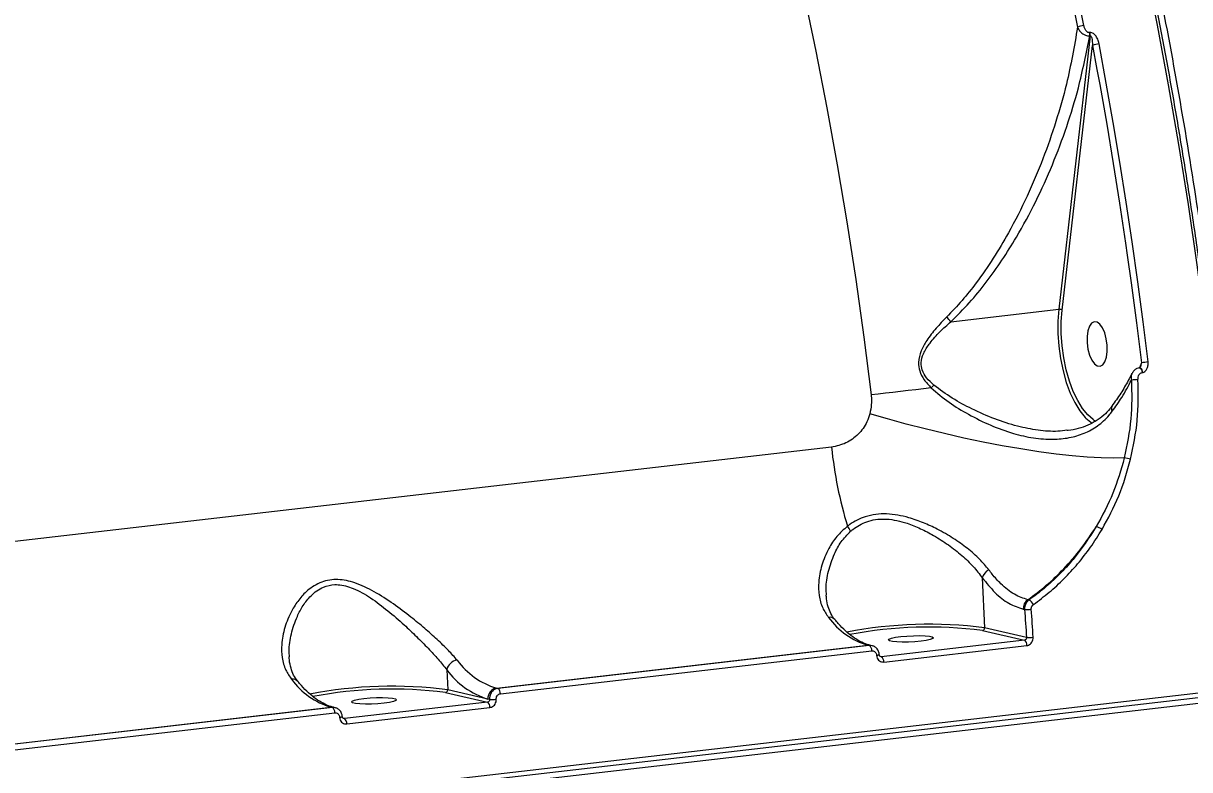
# Model space of a CAD drawing. Header units: millimetres. Extents: x 10684 to 26054, y -4768 to 6894.
# Drawn here: x 19522.5 to 19755.4, y -2762.8 to -2613.7 of the extents above; entities that cross this region are included whole.
import ezdxf

# ---------------------------------------------------------------- set-up
doc = ezdxf.new("R2010")
doc.units = ezdxf.units.MM
doc.layers.add('DIKOM_ОБЪЕКТ', color=7, linetype='Continuous')
doc.layers.add('DIKOM_РАЗМЕР_ОБЪЕКТА', color=7, linetype='Continuous')
doc.styles.add('style1', font='arial.ttf', dxfattribs={"width": 0.8})
doc.dimstyles.new('1-50', dxfattribs={"dimtxt": 300, "dimasz": 200, "dimexe": 100, "dimexo": 0, "dimgap": 100, "dimtad": 1, "dimtxsty": 'style1', "dimcen": 200, "dimclrd": 7, "dimclre": 7, "dimclrt": 7, "dimadec": 1, "dimazin": 2, "dimtfac": 1, "dimtmove": 0, "dimatfit": 2, "dimfxl": 0, "dimlwd": 25, "dimlwe": 18, "dimarcsym": 0})

# ---------------------------------------------------------------- blocks, each defined once
blk = doc.blocks.new('*D12')
at = {"layer": 'Defpoints', "color": 0, "transparency": 16777216}
for p in [(20201.02, 3555.88), (18130.62, -3300.31), (24750.12, -3300.31)]:
    blk.add_point(p, dxfattribs=at)
at = {"layer": 'DIKOM_РАЗМЕР_ОБЪЕКТА', "color": 7, "lineweight": 18, "transparency": 16777216}
for p, q in [((20201.02, 3555.88), (24850.12, 3555.88)), ((18130.62, -3300.31), (24850.12, -3300.31))]:
    blk.add_line(p, q, dxfattribs=at)
at = {"layer": 'DIKOM_РАЗМЕР_ОБЪЕКТА', "color": 7, "lineweight": 25, "transparency": 16777216}
blk.add_line((24750.12, 3355.88), (24750.12, -3100.31), dxfattribs=at)
at = {"layer": 'DIKOM_РАЗМЕР_ОБЪЕКТА', "color": 7, "transparency": 16777216}
for points in [[(24716.79, 3355.88), (24783.45, 3355.88), (24750.12, 3555.88)], [(24716.79, -3100.31), (24783.45, -3100.31), (24750.12, -3300.31)]]:
    blk.add_solid(points, dxfattribs=at)
at = {"layer": 'DIKOM_РАЗМЕР_ОБЪЕКТА', "color": 7, "transparency": 16777216, "insert": (24496.95, 958.92), "char_height": 300, "attachment_point": 5, "rotation": 90, "style": 'style1'}
blk.add_mtext('6850', dxfattribs=at)

msp = doc.modelspace()

# ---------------------------------------------------------------- linework, layer by layer
at = {"layer": 'DIKOM_ОБЪЕКТ', "color": 7, "linetype": 'Continuous', "lineweight": 15}
for p, q in [((19735.521, -2616.148), (19729.251, -2670.782)), ((19735.493, -2615.508), (19735.384, -2615.521)), ((19735.413, -2616.16), (19735.521, -2616.148)), ((19729.916, -2670.943), (19735.985, -2618.062)), ((19735.985, -2618.062), (19736.876, -2622.85)), ((19707.706, -2673.269), (19729.251, -2670.782)), ((19745.405, -2682.479), (19745.321, -2682.489)), ((19745.735, -2681.472), (19745.357, -2682.484)), ((19745.869, -2683.428), (19745.953, -2683.418)), ((19739.848, -2690.176), (19739.868, -2690.147)), ((19736.729, -2693.204), (19736.333, -2692.978)), ((19683.855, -2698.325), (19371.139, -2734.42)), ((19713.967, -2724.435), (19714.443, -2734.43)), ((19723.289, -2728.874), (19723.043, -2728.818)), ((19722.148, -2730.696), (19722.415, -2730.757)), ((19714.019, -2734.976), (19722.393, -2736.889)), ((19722.792, -2736.337), (19714.443, -2734.43)), ((19616.956, -2746.456), (19691.114, -2737.896)), ((19691.409, -2737.963), (19617.25, -2746.523)), ((19691.114, -2737.896), (19691.409, -2737.963)), ((19691.949, -2737.993), (19691.654, -2737.925)), ((19722.393, -2736.889), (19693.802, -2740.189)), ((19694.294, -2741.246), (19722.885, -2737.946)), ((19617.742, -2747.575), (19691.9, -2739.015)), ((19693.802, -2740.189), (19693.59, -2740.14)), ((19693.802, -2740.189), (19693.666, -2740.179)), ((19607.035, -2742.798), (19607.225, -2746.805)), ((19331.961, -2797.425), (19764.402, -2747.51)), ((19764.734, -2746.616), (19332.292, -2796.532)), ((19606.802, -2747.352), (19615.177, -2749.264)), ((19615.263, -2748.641), (19607.225, -2746.805)), ((19617.25, -2746.523), (19616.956, -2746.456)), ((19332.386, -2798.515), (19764.828, -2748.6)), ((19509.739, -2758.832), (19583.897, -2750.272)), ((19584.192, -2750.339), (19510.034, -2758.899)), ((19583.897, -2750.272), (19584.192, -2750.339)), ((19584.732, -2750.368), (19584.437, -2750.301)), ((19615.177, -2749.264), (19586.585, -2752.564)), ((19587.077, -2753.622), (19615.668, -2750.321)), ((19615.575, -2748.712), (19615.263, -2748.641)), ((19510.525, -2759.95), (19584.683, -2751.39)), ((19586.585, -2752.564), (19586.372, -2752.516)), ((19586.585, -2752.564), (19586.449, -2752.554))]:
    msp.add_line(p, q, dxfattribs=at)
at = {"layer": 'DIKOM_ОБЪЕКТ', "color": 7, "linetype": 'Continuous', "lineweight": 15, "flags": 128}
for points in [[(19734.259, -2614.124), (19732.577, -2605.633), (19730.821, -2597.187), (19728.992, -2588.789), (19727.09, -2580.441), (19725.117, -2572.149), (19723.073, -2563.915), (19720.959, -2555.744), (19718.776, -2547.638)], [(19717.541, -2548.091), (19719.719, -2556.179), (19721.828, -2564.333), (19723.868, -2572.548), (19725.837, -2580.822), (19727.734, -2589.151), (19729.559, -2597.531), (19731.311, -2605.959), (19732.989, -2614.43)], [(19746.574, -2602.251), (19748.911, -2614.046), (19751.104, -2625.918), (19753.15, -2637.856), (19755.049, -2649.85), (19756.797, -2661.891), (19758.394, -2673.968), (19759.839, -2686.071), (19761.129, -2698.189), (19762.265, -2710.313), (19763.245, -2722.432), (19764.068, -2734.537), (19764.734, -2746.616)], [(19678.392, -2608.044), (19680.743, -2619.249), (19682.95, -2630.54), (19685.011, -2641.905), (19686.925, -2653.334), (19688.689, -2664.816), (19690.302, -2676.341), (19691.763, -2687.897)], [(19747.062, -2681.31), (19746.071, -2673.301), (19745.014, -2665.305), (19743.89, -2657.324), (19742.7, -2649.361), (19741.444, -2641.419), (19740.123, -2633.501), (19738.738, -2625.61), (19737.288, -2617.748)], [(19736.876, -2622.85), (19737.431, -2625.905), (19738.813, -2633.777), (19740.131, -2641.677), (19741.383, -2649.6), (19742.57, -2657.544), (19742.918, -2659.96)], [(19742.918, -2659.96), (19743.692, -2665.506), (19744.747, -2673.483), (19745.735, -2681.472)], [(19729.251, -2670.782), (19729.075, -2673.14), (19729.073, -2675.607), (19729.246, -2678.125), (19729.589, -2680.634), (19730.095, -2683.076), (19730.751, -2685.393), (19731.542, -2687.53), (19732.448, -2689.436), (19733.45, -2691.067), (19734.523, -2692.384), (19734.679, -2692.542)], [(19736.333, -2692.978), (19736.113, -2692.832), (19735.029, -2691.89), (19733.988, -2690.613), (19733.017, -2689.031), (19732.138, -2687.183), (19731.371, -2685.111), (19730.735, -2682.864), (19730.245, -2680.496), (19729.912, -2678.063), (19729.744, -2675.621), (19729.745, -2673.229), (19729.916, -2670.943)], [(19735.063, -2675.095), (19734.906, -2676.223), (19734.912, -2677.472), (19735.079, -2678.741), (19735.395, -2679.928), (19735.833, -2680.935), (19736.359, -2681.682), (19736.929, -2682.107), (19737.498, -2682.178), (19738.018, -2681.887), (19738.449, -2681.258), (19738.756, -2680.343), (19738.912, -2679.215), (19738.907, -2677.966), (19738.739, -2676.696), (19738.423, -2675.51), (19737.985, -2674.503), (19737.46, -2673.756), (19736.889, -2673.33), (19736.321, -2673.26), (19735.8, -2673.551), (19735.369, -2674.18), (19735.063, -2675.095)], [(19745.32, -2682.489), (19745.385, -2682.492), (19745.512, -2682.558), (19745.633, -2682.698), (19745.738, -2682.901), (19745.819, -2683.151), (19745.869, -2683.428)], [(19745.406, -2682.479), (19745.469, -2682.482), (19745.596, -2682.548), (19745.717, -2682.689), (19745.822, -2682.892), (19745.903, -2683.141), (19745.953, -2683.418)], [(19703.776, -2686.492), (19702.22, -2686.676), (19700.674, -2686.858), (19699.142, -2687.038), (19697.626, -2687.216), (19696.127, -2687.391), (19694.649, -2687.563), (19693.194, -2687.732), (19691.763, -2687.897)], [(19742.324, -2700.479), (19740.165, -2700.538), (19737.697, -2700.49), (19734.943, -2700.334), (19731.934, -2700.073), (19728.696, -2699.71), (19725.263, -2699.246), (19721.668, -2698.688), (19717.946, -2698.041), (19714.136, -2697.31), (19710.273, -2696.504), (19706.397, -2695.63), (19702.546, -2694.697), (19698.757, -2693.715), (19695.067, -2692.691), (19691.515, -2691.638)], [(19734.679, -2692.542), (19735.642, -2693.356), (19735.907, -2693.531)], [(19722.415, -2730.757), (19722.464, -2731.455), (19722.513, -2732.153), (19722.56, -2732.85), (19722.608, -2733.548), (19722.655, -2734.245), (19722.701, -2734.942), (19722.747, -2735.64), (19722.792, -2736.337)], [(19724.13, -2736.298), (19724.085, -2735.599), (19724.039, -2734.9), (19723.992, -2734.201), (19723.946, -2733.502), (19723.898, -2732.803), (19723.85, -2732.104), (19723.802, -2731.404), (19723.752, -2730.705)], [(19697.714, -2736.167), (19698.928, -2736.055), (19700.207, -2735.989), (19701.446, -2735.975), (19702.546, -2736.013), (19703.417, -2736.101), (19703.989, -2736.232), (19704.216, -2736.395), (19704.079, -2736.576), (19703.588, -2736.761), (19702.785, -2736.936), (19701.734, -2737.085), (19700.519, -2737.197), (19699.241, -2737.263), (19698.001, -2737.277), (19696.901, -2737.239), (19696.03, -2737.151), (19695.458, -2737.02), (19695.231, -2736.857), (19695.369, -2736.676), (19695.859, -2736.491), (19696.662, -2736.316), (19697.714, -2736.167)], [(19691.654, -2737.925), (19691.464, -2737.894), (19691.114, -2737.896)], [(19584.437, -2750.301), (19584.248, -2750.27), (19583.897, -2750.272)], [(19590.497, -2748.543), (19591.711, -2748.43), (19592.99, -2748.365), (19594.229, -2748.35), (19595.329, -2748.389), (19596.2, -2748.477), (19596.773, -2748.608), (19596.999, -2748.77), (19596.862, -2748.952), (19596.371, -2749.137), (19595.568, -2749.311), (19594.517, -2749.461), (19593.303, -2749.573), (19592.024, -2749.639), (19590.784, -2749.653), (19589.684, -2749.615), (19588.813, -2749.526), (19588.241, -2749.396), (19588.015, -2749.233), (19588.152, -2749.052), (19588.642, -2748.866), (19589.446, -2748.692), (19590.497, -2748.543)]]:
    msp.add_lwpolyline(points, dxfattribs=at)
at = {"layer": 'DIKOM_ОБЪЕКТ', "color": 7, "linetype": 'Continuous', "lineweight": 15}
for centre, radius, start, end in [((19734.742, -2618.909), 4.81, 95.7723, 111.37663), ((19733.268, -2615.936), 2.156, 354.02199, 11.09982), ((19733.365, -2615.922), 2.168, 354.02449, 11.01207), ((19737.747, -2622.516), 4.79, 95.48866, 111.57535), ((19729.384, -2671.691), 0.918, 54.59217, 98.34259), ((19673.198, -2704.173), 46.324, 41.84635, 43.41132), ((19756.418, -2763.346), 82.568, 96.50654, 97.43426), ((19746.005, -2709.3), 24.476, 92.22018, 95.26765), ((19687.738, -2671.812), 21.742, 317.53338, 319.56456), ((19740.671, -2690.605), 0.929, 152.48119, 217.15225), ((19770.051, -2689.155), 86.681, 186.07228, 196.74792), ((19741.888, -2705.938), 5.477, 71.80166, 85.43007), ((19684.479, -2716.45), 3.458, 22.36911, 42.07121), ((19736.013, -2717.161), 3.043, 51.97843, 76.48981), ((19716.358, -2725.057), 2.471, 115.96764, 165.40798), ((19724.319, -2730.579), 2.174, 125.91719, 183.10193), ((19722.526, -2730.531), 1.824, 25.03667, 65.26365), ((19722.789, -2723.185), 7.581, 267.17845, 277.30443), ((19683.511, -2733.677), 1.366, 42.24181, 99.84437), ((19695.487, -2723.439), 15.104, 216.06632, 253.17208), ((19703.326, -2818.785), 85.085, 82.49238, 101.1193), ((19703.237, -2817.055), 82.784, 82.51641, 100.93809), ((19713.931, -2734.47), 0.513, 279.91177, 4.52202), ((19723.267, -2729.666), 6.687, 265.92469, 277.41288), ((19690.733, -2738.92), 1.171, 355.34578, 54.74064), ((19721.714, -2737.848), 1.175, 355.21083, 54.67006), ((19609.452, -2743.347), 2.479, 97.71541, 167.19498), ((19621.329, -2731.999), 15.104, 216.0671, 253.1713), ((19692.887, -2738.77), 1.138, 268.57327, 297.46827), ((19693.123, -2741.148), 1.175, 355.20679, 54.6741), ((19619.855, -2733.461), 15.859, 216.0661, 253.17027), ((19576.294, -2746.053), 1.366, 42.2393, 99.85055), ((19588.272, -2735.812), 15.107, 216.07104, 253.16736), ((19596.108, -2831.154), 85.078, 82.49183, 101.11991), ((19596.02, -2829.437), 82.79, 82.51687, 100.93757), ((19606.715, -2746.847), 0.512, 279.85756, 4.63874), ((19617.309, -2748.478), 2.052, 99.90335, 184.56774), ((19616.573, -2747.48), 1.172, 355.39719, 54.72691), ((19583.518, -2751.295), 1.169, 355.31683, 54.81225), ((19614.496, -2750.223), 1.176, 355.22079, 54.6601), ((19616.05, -2742.013), 6.716, 265.94936, 277.38821), ((19585.668, -2751.139), 1.144, 268.66351, 297.40147), ((19585.905, -2753.524), 1.176, 355.22079, 54.6601)]:
    msp.add_arc(centre, radius, start, end, dxfattribs=at)
for points, knots in [([(19765.286, -2746.468), (19765.185, -2744.468), (19764.892, -2738.667), (19764.298, -2729.044), (19763.46, -2717.601), (19762.481, -2706.147), (19761.361, -2694.692), (19760.106, -2683.245), (19758.712, -2671.814), (19757.181, -2660.408), (19755.517, -2649.035), (19753.717, -2637.704), (19751.786, -2626.423), (19749.723, -2615.201), (19747.532, -2604.046), (19745.211, -2592.967), (19742.766, -2581.972), (19740.195, -2571.069), (19737.504, -2560.267), (19734.69, -2549.573), (19731.759, -2538.995), (19728.712, -2528.543), (19725.551, -2518.222), (19722.279, -2508.042), (19718.898, -2498.009), (19715.41, -2488.131), (19711.819, -2478.417), (19708.126, -2468.872), (19704.335, -2459.504), (19700.448, -2450.321), (19696.468, -2441.328), (19692.399, -2432.534), (19688.243, -2423.943), (19684.003, -2415.564), (19679.683, -2407.402), (19675.285, -2399.463), (19670.813, -2391.753), (19666.27, -2384.279), (19661.66, -2377.045), (19656.985, -2370.057), (19652.251, -2363.321), (19647.459, -2356.841), (19642.613, -2350.623), (19637.717, -2344.671), (19632.775, -2338.989), (19627.79, -2333.582), (19622.765, -2328.455), (19617.705, -2323.611), (19612.614, -2319.054), (19607.495, -2314.787), (19602.351, -2310.814), (19597.188, -2307.139), (19592.009, -2303.763), (19586.817, -2300.69), (19581.618, -2297.922), (19576.415, -2295.459), (19571.211, -2293.316), (19566.471, -2291.609), (19563.469, -2290.758), (19562.198, -2290.397)], [0, 0, 0, 0, 0.00935199, 0.02712067, 0.04488981, 0.06265864, 0.08042772, 0.09819652, 0.11596532, 0.13373426, 0.15150319, 0.16927214, 0.18704136, 0.20481031, 0.2225797, 0.24034928, 0.25811864, 0.27588857, 0.29365856, 0.31142906, 0.32919965, 0.34697058, 0.36474186, 0.38251371, 0.4002858, 0.41805836, 0.4358314, 0.45360504, 0.47137922, 0.48915393, 0.50692944, 0.52470558, 0.54248238, 0.56026016, 0.57803847, 0.59581778, 0.61359788, 0.63137862, 0.64916056, 0.66694349, 0.68472696, 0.70251162, 0.72029708, 0.73808314, 0.75587006, 0.77365716, 0.79144482, 0.80923218, 0.82701892, 0.84480482, 0.86258896, 0.88037077, 0.89814947, 0.91592396, 0.93369334, 0.95145645, 0.9692125, 0.98695992, 1, 1, 1, 1]), ([(19762.126, -2886.049), (19762.599, -2881.928), (19763.882, -2870.741), (19765.497, -2852.016), (19766.813, -2829.804), (19767.533, -2807.156), (19767.666, -2784.191), (19767.208, -2761.01), (19766.154, -2737.686), (19764.495, -2714.255), (19762.246, -2690.757), (19759.419, -2667.267), (19756.026, -2643.893), (19752.085, -2620.746), (19747.602, -2597.898), (19742.574, -2575.395), (19737.019, -2553.268), (19730.96, -2531.582), (19724.426, -2510.436), (19717.447, -2489.931), (19710.039, -2470.136), (19702.209, -2451.099), (19693.975, -2432.837), (19685.368, -2415.399), (19676.429, -2398.864), (19667.198, -2383.313), (19657.701, -2368.802), (19647.95, -2355.377), (19637.966, -2343.038), (19627.781, -2331.815), (19617.444, -2321.757), (19607.003, -2312.911), (19596.978, -2305.681), (19587.392, -2299.863), (19578.261, -2295.324), (19570.417, -2292.108), (19565.64, -2290.798), (19563.904, -2290.322)], [0, 0, 0, 0, 0.0172843, 0.0469173, 0.0766438, 0.1064176, 0.1361916, 0.1659181, 0.1955511, 0.225184, 0.2549104, 0.2846843, 0.3144583, 0.3441846, 0.3738177, 0.4034502, 0.4331762, 0.4629499, 0.4927236, 0.5224495, 0.5520821, 0.5817148, 0.6114411, 0.6412151, 0.6709887, 0.7007149, 0.7303479, 0.7599809, 0.789707, 0.8194809, 0.8492546, 0.8789808, 0.9086138, 0.9340961, 0.9597137, 0.9853617, 1, 1, 1, 1]), ([(19813.111, -2803.019), (19813.404, -2796.88), (19813.989, -2784.601), (19814.333, -2765.821), (19814.279, -2746.813), (19813.763, -2726.924), (19812.739, -2706.252), (19811.149, -2684.856), (19809.006, -2663.271), (19806.291, -2641.568), (19802.992, -2619.822), (19799.216, -2598.74), (19795.003, -2578.379), (19790.402, -2558.776), (19785.285, -2539.387), (19779.646, -2520.294), (19773.489, -2501.572), (19766.803, -2483.244), (19759.591, -2465.41), (19751.826, -2448.068), (19743.611, -2431.507), (19735.149, -2416.112), (19726.534, -2401.949), (19717.824, -2388.988), (19708.781, -2376.85), (19699.428, -2365.61), (19689.794, -2355.324), (19680.152, -2346.27), (19670.545, -2338.421), (19661.007, -2331.737), (19651.331, -2326.028), (19641.55, -2321.474), (19634.292, -2318.658), (19630.351, -2317.733), (19629.682, -2317.576)], [0, 0, 0, 0, 0.0290593, 0.0581185, 0.0874669, 0.1168153, 0.1492594, 0.1817285, 0.2141721, 0.2475721, 0.2809999, 0.3143995, 0.3458227, 0.3772698, 0.4086926, 0.4410225, 0.4733784, 0.5057082, 0.5392073, 0.5727065, 0.6066867, 0.640667, 0.672582, 0.7045217, 0.7364373, 0.7692823, 0.8021543, 0.8350001, 0.8663377, 0.8976984, 0.9290364, 0.9612194, 0.9934267, 1, 1, 1, 1]), ([(19751.141, -2549.607), (19752.907, -2556.414), (19756.438, -2570.029), (19761.184, -2591.005), (19765.549, -2612.324), (19768.058, -2626.795), (19769.312, -2634.031)], [0, 0, 0, 0, 0.2486172, 0.4972323, 0.7486157, 1, 1, 1, 1]), ([(19769.913, -2634.035), (19768.675, -2626.889), (19766.2, -2612.598), (19761.868, -2591.384), (19757.12, -2570.355), (19753.557, -2556.607), (19751.776, -2549.734)], [0, 0, 0, 0, 0.2486157, 0.4972308, 0.7486157, 1, 1, 1, 1]), ([(19732.989, -2614.43), (19732.33, -2618.226), (19731.235, -2624.521), (19728.737, -2633.3), (19726.138, -2640.783), (19723.002, -2648.225), (19719.639, -2654.859), (19716.203, -2660.632), (19713.091, -2665.134), (19709.981, -2669.071), (19707.896, -2671.246), (19706.849, -2672.338)], [0, 0, 0, 0, 0.1867508, 0.3097301, 0.4327028, 0.5585122, 0.6842835, 0.7740107, 0.8643079, 0.9318933, 1, 1, 1, 1]), ([(19732.989, -2614.43), (19733.112, -2614.676), (19733.355, -2615.16), (19733.937, -2615.71), (19734.502, -2616.02), (19734.986, -2616.164), (19735.268, -2616.162), (19735.413, -2616.16)], [0, 0, 0, 0, 0.2704633, 0.5334639, 0.7181876, 0.8552802, 1, 1, 1, 1]), ([(19735.384, -2615.521), (19735.311, -2615.52), (19735.166, -2615.518), (19734.926, -2615.392), (19734.656, -2615.13), (19734.401, -2614.687), (19734.308, -2614.317), (19734.259, -2614.124)], [0, 0, 0, 0, 0.1205673, 0.2405901, 0.4168292, 0.6949197, 1, 1, 1, 1]), ([(19707.706, -2673.269), (19708.955, -2672.024), (19711.454, -2669.532), (19714.818, -2665.374), (19717.945, -2660.998), (19721.309, -2655.623), (19724.735, -2649.268), (19728.079, -2641.862), (19730.908, -2634.28), (19733.54, -2625.675), (19734.73, -2619.629), (19735.413, -2616.16)], [0, 0, 0, 0, 0.0792686, 0.1585927, 0.2405898, 0.3226092, 0.4472351, 0.5718947, 0.6998612, 0.8278377, 1, 1, 1, 1]), ([(19737.288, -2617.748), (19737.211, -2617.439), (19737.061, -2616.842), (19736.645, -2616.132), (19736.21, -2615.712), (19735.832, -2615.514), (19735.606, -2615.51), (19735.493, -2615.508)], [0, 0, 0, 0, 0.3047289, 0.5876277, 0.7664729, 0.8828502, 1, 1, 1, 1]), ([(19735.521, -2616.148), (19735.537, -2616.148), (19735.571, -2616.149), (19735.629, -2616.187), (19735.732, -2616.317), (19735.943, -2616.93), (19735.966, -2617.556), (19735.985, -2618.062)], [0, 0, 0, 0, 0.0239954, 0.0534544, 0.1070827, 0.2794295, 1, 1, 1, 1]), ([(19706.849, -2672.338), (19706.136, -2673.072), (19704.701, -2674.549), (19702.963, -2676.792), (19701.684, -2679.062), (19701.132, -2681.166), (19701.414, -2683.2), (19702.326, -2684.955), (19703.28, -2685.965), (19703.776, -2686.492)], [0, 0, 0, 0, 0.1836342, 0.3692291, 0.5090686, 0.652197, 0.7508482, 0.8702008, 1, 1, 1, 1]), ([(19704.286, -2685.914), (19703.786, -2685.459), (19702.84, -2684.599), (19701.908, -2683.046), (19701.662, -2681.312), (19702.007, -2680.118), (19702.619, -2678.805), (19703.645, -2677.274), (19705.464, -2675.253), (19706.959, -2673.931), (19707.706, -2673.269)], [0, 0, 0, 0, 0.1298067, 0.2451233, 0.3384678, 0.4557854, 0.4772398, 0.6177324, 0.8086975, 1, 1, 1, 1]), ([(19745.324, -2682.509), (19745.164, -2682.533), (19744.814, -2682.585), (19744.357, -2682.911), (19744.033, -2683.265), (19743.93, -2683.528), (19743.901, -2683.603)], [0, 0, 0, 0, 0.2528752, 0.5569523, 0.8718723, 1, 1, 1, 1]), ([(19745.559, -2682.208), (19745.548, -2682.242), (19745.522, -2682.326), (19745.46, -2682.417), (19745.409, -2682.471), (19745.382, -2682.487), (19745.395, -2682.48), (19745.4, -2682.48), (19745.402, -2682.48)], [0, 0, 0, 0, 0.1652016, 0.406806, 0.5884651, 0.7432423, 0.9183249, 1, 1, 1, 1]), ([(19745.735, -2681.472), (19745.714, -2681.63), (19745.682, -2681.876), (19745.591, -2682.12), (19745.559, -2682.208)], [0, 0, 0, 0, 0.63992257, 1, 1, 1, 1]), ([(19745.953, -2683.418), (19746.05, -2683.397), (19746.274, -2683.349), (19746.598, -2683.107), (19746.896, -2682.676), (19747.094, -2682.048), (19747.073, -2681.564), (19747.062, -2681.31)], [0, 0, 0, 0, 0.1206352, 0.2783875, 0.4706321, 0.7208617, 1, 1, 1, 1]), ([(19743.832, -2683.605), (19743.809, -2683.655), (19743.399, -2684.544), (19742.42, -2686.294), (19741.086, -2688.432), (19740.134, -2689.711), (19739.812, -2690.144)], [0, 0, 0, 0, 0.023381, 0.4114716, 0.8008073, 1, 1, 1, 1]), ([(19739.931, -2691.166), (19740.586, -2690.245), (19742.056, -2688.174), (19743.151, -2686.086), (19743.758, -2684.927)], [0, 0, 0, 0, 0.4451061, 1, 1, 1, 1]), ([(19743.758, -2684.927), (19743.809, -2687.521), (19743.911, -2692.774), (19742.858, -2697.889), (19742.324, -2700.479)], [0, 0, 0, 0, 0.4938451, 1, 1, 1, 1]), ([(19743.598, -2700.735), (19744.131, -2698.154), (19745.21, -2692.928), (19745.108, -2687.559), (19745.057, -2684.842)], [0, 0, 0, 0, 0.4938477, 1, 1, 1, 1]), ([(19743.898, -2683.603), (19743.871, -2683.646), (19743.735, -2683.863), (19743.674, -2684.33), (19743.732, -2684.741), (19743.758, -2684.927)], [0, 0, 0, 0, 0.1200503, 0.6014302, 1, 1, 1, 1]), ([(19745.057, -2684.842), (19745.06, -2684.673), (19745.066, -2684.339), (19745.224, -2683.91), (19745.448, -2683.616), (19745.671, -2683.467), (19745.814, -2683.439), (19745.869, -2683.428)], [0, 0, 0, 0, 0.2734333, 0.5392768, 0.7385478, 0.8988608, 1, 1, 1, 1]), ([(19703.776, -2686.492), (19704.935, -2687.483), (19707.254, -2689.466), (19711.323, -2691.885), (19715.624, -2694.032), (19720, -2695.619), (19724.202, -2696.57), (19727.957, -2696.855), (19731.35, -2696.521), (19734.355, -2695.652), (19737.056, -2694.155), (19738.866, -2692.542), (19739.724, -2691.434), (19739.931, -2691.166)], [0, 0, 0, 0, 0.1036812, 0.2075415, 0.3205734, 0.4335383, 0.5338167, 0.6339991, 0.7184906, 0.8029147, 0.8879564, 0.9729306, 1, 1, 1, 1]), ([(19730.883, -2694.958), (19730.276, -2695.037), (19728.417, -2695.276), (19725.088, -2695.009), (19720.857, -2694.191), (19716.4, -2692.745), (19712.034, -2690.816), (19707.895, -2688.607), (19705.497, -2686.817), (19704.286, -2685.914)], [0, 0, 0, 0, 0.0701416, 0.2148704, 0.3634544, 0.5283063, 0.6969794, 0.8470892, 1, 1, 1, 1]), ([(19691.763, -2687.897), (19691.77, -2687.956), (19691.843, -2688.601), (19691.879, -2689.875), (19691.638, -2691.043), (19691.515, -2691.638)], [0, 0, 0, 0, 0.0468274, 0.5142768, 1, 1, 1, 1]), ([(19691.515, -2691.638), (19691.336, -2692.188), (19690.835, -2693.727), (19689.258, -2695.866), (19686.79, -2697.693), (19684.84, -2698.113), (19683.855, -2698.325)], [0, 0, 0, 0, 0.152953, 0.4283741, 0.7114313, 1, 1, 1, 1]), ([(19739.844, -2690.126), (19739.72, -2690.306), (19739.246, -2690.998), (19738.215, -2691.988), (19736.745, -2693.105), (19735.054, -2694.002), (19733.155, -2694.628), (19731.75, -2694.958), (19730.964, -2695.006), (19730.898, -2695.01)], [0, 0, 0, 0, 0.0603788, 0.2312197, 0.4099332, 0.596322, 0.7879344, 0.9821783, 1, 1, 1, 1]), ([(19742.324, -2700.479), (19741.646, -2702.856), (19740.272, -2707.669), (19737.916, -2712.008), (19736.724, -2714.202)], [0, 0, 0, 0, 0.4941612, 1, 1, 1, 1]), ([(19737.887, -2714.764), (19739.077, -2712.573), (19741.484, -2708.14), (19742.888, -2703.222), (19743.598, -2700.735)], [0, 0, 0, 0, 0.4941763, 1, 1, 1, 1]), ([(19715.276, -2722.835), (19714.69, -2722.119), (19713.5, -2720.665), (19711.059, -2718.544), (19708.206, -2716.507), (19705.23, -2714.784), (19702.221, -2713.385), (19699.576, -2712.447), (19697.097, -2711.865), (19694.878, -2711.616), (19692.667, -2711.706), (19690.094, -2712.286), (19688.249, -2713.235), (19687.207, -2714.013), (19687.046, -2714.133)], [0, 0, 0, 0, 0.1084793, 0.2202164, 0.3276477, 0.4383041, 0.5238051, 0.6115019, 0.6745096, 0.7390925, 0.802775, 0.868897, 0.9797303, 1, 1, 1, 1]), ([(19687.677, -2715.134), (19687.824, -2715.012), (19688.765, -2714.227), (19690.383, -2713.301), (19692.638, -2712.738), (19693.994, -2712.663), (19695.421, -2712.726), (19696.921, -2712.939), (19699.208, -2713.574), (19701.69, -2714.584), (19704.474, -2716.049), (19707.282, -2717.864), (19709.939, -2719.962), (19712.263, -2722.175), (19713.394, -2723.675), (19713.967, -2724.435)], [0, 0, 0, 0, 0.020102, 0.1287265, 0.1852639, 0.2439988, 0.2548646, 0.3167885, 0.3805863, 0.4664243, 0.5546349, 0.6638222, 0.776167, 0.8865599, 1, 1, 1, 1]), ([(19687.046, -2714.133), (19686.304, -2714.789), (19684.817, -2716.104), (19683.113, -2718.816), (19681.811, -2721.909), (19681.206, -2725.12), (19681.3, -2727.984), (19681.929, -2730.388), (19682.849, -2731.713), (19683.278, -2732.331)], [0, 0, 0, 0, 0.1281469, 0.256739, 0.4268157, 0.5968775, 0.7373077, 0.8775708, 1, 1, 1, 1]), ([(19682.854, -2727.838), (19682.82, -2727.42), (19682.699, -2725.906), (19683.169, -2723.111), (19684.236, -2719.956), (19685.694, -2717.172), (19687.017, -2715.813), (19687.677, -2715.134)], [0, 0, 0, 0, 0.0988158, 0.3584331, 0.6180368, 0.8094245, 1, 1, 1, 1]), ([(19723.043, -2728.818), (19724.298, -2727.883), (19726.82, -2726.003), (19730.372, -2722.577), (19733.76, -2718.688), (19735.732, -2715.704), (19736.724, -2714.202)], [0, 0, 0, 0, 0.2373925, 0.477155, 0.7370068, 1, 1, 1, 1]), ([(19736.724, -2714.202), (19735.254, -2716.448), (19733.028, -2719.851), (19729.378, -2723.784), (19726.442, -2726.524), (19724.33, -2728.098), (19723.289, -2728.874)], [0, 0, 0, 0, 0.3951701, 0.5986638, 0.802163, 1, 1, 1, 1]), ([(19724.179, -2729.759), (19725.24, -2728.966), (19727.364, -2727.379), (19730.311, -2724.641), (19733.079, -2721.632), (19735.644, -2718.354), (19737.14, -2715.961), (19737.887, -2714.764)], [0, 0, 0, 0, 0.1976832, 0.3953935, 0.593097, 0.7965485, 1, 1, 1, 1]), ([(19609.119, -2740.891), (19608.559, -2740.248), (19607.418, -2738.941), (19605.17, -2736.78), (19602.652, -2734.536), (19599.737, -2732.129), (19596.381, -2729.596), (19592.651, -2727.174), (19588.919, -2725.37), (19585.851, -2724.7), (19583.627, -2724.816), (19582.023, -2725.235), (19580.533, -2725.971), (19578.945, -2727.152), (19577.397, -2728.847), (19575.816, -2731.334), (19574.58, -2734.365), (19573.982, -2737.55), (19574.091, -2740.424), (19574.727, -2742.793), (19575.643, -2744.107), (19576.061, -2744.707)], [0, 0, 0, 0, 0.0545805, 0.1110315, 0.1659436, 0.2220115, 0.2890723, 0.3579593, 0.4226751, 0.4774048, 0.5047523, 0.5330985, 0.5623565, 0.5923859, 0.6398903, 0.6885853, 0.759284, 0.8320613, 0.8901605, 0.9498699, 1, 1, 1, 1]), ([(19713.967, -2724.435), (19714.8, -2725.453), (19716.516, -2727.55), (19719.289, -2729.724), (19721.186, -2730.369), (19722.148, -2730.696)], [0, 0, 0, 0, 0.3175221, 0.6539185, 1, 1, 1, 1]), ([(19723.043, -2728.818), (19722.154, -2728.52), (19720.348, -2727.916), (19717.961, -2725.991), (19716.278, -2724.154), (19715.5, -2723.13), (19715.276, -2722.835)], [0, 0, 0, 0, 0.3362295, 0.6822461, 0.9087946, 1, 1, 1, 1]), ([(19575.635, -2740.188), (19575.602, -2739.809), (19575.477, -2738.347), (19575.939, -2735.601), (19576.927, -2732.521), (19578.305, -2729.934), (19579.637, -2728.207), (19581.056, -2726.982), (19582.599, -2726.1), (19584.107, -2725.772), (19585.609, -2725.804), (19586.847, -2726.011), (19589.074, -2726.772), (19591.949, -2728.427), (19595.313, -2730.982), (19598.346, -2733.631), (19601.031, -2736.175), (19603.32, -2738.493), (19605.411, -2740.753), (19606.489, -2742.11), (19607.035, -2742.798)], [0, 0, 0, 0, 0.0294324, 0.1136147, 0.2000131, 0.2553425, 0.3118004, 0.3446431, 0.3783644, 0.4266307, 0.4394883, 0.4696068, 0.5007246, 0.5750743, 0.6542799, 0.7356713, 0.8013274, 0.8681312, 0.9331439, 1, 1, 1, 1]), ([(19684.529, -2732.761), (19684.52, -2732.752), (19684.174, -2732.399), (19683.701, -2731.566), (19683.132, -2730.207), (19682.842, -2728.947), (19682.827, -2728.119), (19682.822, -2727.868)], [0, 0, 0, 0, 0.0070332, 0.2778392, 0.5668541, 0.8688531, 1, 1, 1, 1]), ([(19723.289, -2728.874), (19723.245, -2728.908), (19723.03, -2729.067), (19722.709, -2729.452), (19722.435, -2730.08), (19722.422, -2730.532), (19722.415, -2730.757)], [0, 0, 0, 0, 0.0806077, 0.3869668, 0.6935297, 1, 1, 1, 1]), ([(19723.752, -2730.705), (19723.754, -2730.592), (19723.758, -2730.365), (19723.892, -2730.049), (19724.05, -2729.856), (19724.157, -2729.776), (19724.179, -2729.759)], [0, 0, 0, 0, 0.3067403, 0.6133356, 0.919451, 1, 1, 1, 1]), ([(19691.654, -2737.925), (19691.428, -2737.867), (19690.745, -2737.691), (19689.566, -2737.179), (19688.114, -2736.276), (19686.659, -2735.082), (19685.462, -2733.874), (19684.755, -2733.035), (19684.526, -2732.763)], [0, 0, 0, 0, 0.1024891, 0.3106678, 0.5124553, 0.7099173, 0.9056864, 1, 1, 1, 1]), ([(19722.792, -2736.337), (19722.793, -2736.394), (19722.794, -2736.507), (19722.731, -2736.666), (19722.628, -2736.792), (19722.508, -2736.867), (19722.426, -2736.882), (19722.393, -2736.889)], [0, 0, 0, 0, 0.215528, 0.4307489, 0.6453974, 0.8593933, 1, 1, 1, 1]), ([(19722.885, -2737.946), (19722.983, -2737.927), (19723.231, -2737.88), (19723.597, -2737.658), (19723.915, -2737.281), (19724.118, -2736.807), (19724.126, -2736.467), (19724.13, -2736.298)], [0, 0, 0, 0, 0.1406901, 0.3551631, 0.5698854, 0.7848489, 1, 1, 1, 1]), ([(19692.031, -2738.019), (19692.023, -2738.015), (19691.833, -2737.922), (19691.616, -2737.943), (19691.409, -2737.963)], [0, 0, 0, 0, 0.0442657, 1, 1, 1, 1]), ([(19693.395, -2739.781), (19693.367, -2739.559), (19693.307, -2739.075), (19692.886, -2738.489), (19692.425, -2738.117), (19692.116, -2738.063), (19692.03, -2738.048)], [0, 0, 0, 0, 0.2765391, 0.6021209, 0.8887046, 1, 1, 1, 1]), ([(19577.336, -2745.124), (19577.228, -2745.004), (19576.794, -2744.526), (19576.273, -2743.533), (19575.794, -2742.098), (19575.573, -2740.96), (19575.585, -2740.288), (19575.586, -2740.204)], [0, 0, 0, 0, 0.0913705, 0.3652839, 0.6562647, 0.9574131, 1, 1, 1, 1]), ([(19691.9, -2739.015), (19692.001, -2739.014), (19692.204, -2739.013), (19692.483, -2739.153), (19692.701, -2739.383), (19692.826, -2739.65), (19692.849, -2739.834), (19692.859, -2739.907)], [0, 0, 0, 0, 0.2143583, 0.4286259, 0.643139, 0.8580357, 1, 1, 1, 1]), ([(19692.859, -2739.907), (19692.872, -2740.017), (19692.906, -2740.293), (19693.094, -2740.694), (19693.421, -2741.038), (19693.839, -2741.249), (19694.142, -2741.247), (19694.294, -2741.246)], [0, 0, 0, 0, 0.1418404, 0.3567813, 0.5713427, 0.7857159, 1, 1, 1, 1]), ([(19693.666, -2740.172), (19693.648, -2740.17), (19693.6, -2740.164), (19693.514, -2740.091), (19693.441, -2739.945), (19693.412, -2739.839), (19693.412, -2739.78), (19693.412, -2739.78)], [0, 0, 0, 0, 0.21662174, 0.57034555, 0.78422333, 0.99809677, 1, 1, 1, 1]), ([(19584.437, -2750.301), (19584.211, -2750.243), (19583.528, -2750.066), (19582.348, -2749.555), (19580.897, -2748.652), (19579.442, -2747.458), (19578.245, -2746.249), (19577.539, -2745.411), (19577.309, -2745.138)], [0, 0, 0, 0, 0.1024893, 0.3106797, 0.512457, 0.7099171, 0.9056894, 1, 1, 1, 1]), ([(19617.25, -2746.523), (19617.12, -2746.548), (19616.789, -2746.61), (19616.301, -2746.906), (19615.872, -2747.406), (19615.597, -2748.036), (19615.582, -2748.487), (19615.575, -2748.712)], [0, 0, 0, 0, 0.1407152, 0.3554033, 0.5702856, 0.7851709, 1, 1, 1, 1]), ([(19616.913, -2748.673), (19616.916, -2748.56), (19616.921, -2748.334), (19617.056, -2748.018), (19617.268, -2747.766), (19617.511, -2747.618), (19617.677, -2747.587), (19617.742, -2747.575)], [0, 0, 0, 0, 0.21509321, 0.43007441, 0.64483171, 0.85938525, 1, 1, 1, 1]), ([(19584.814, -2750.395), (19584.806, -2750.39), (19584.617, -2750.297), (19584.4, -2750.319), (19584.192, -2750.339)], [0, 0, 0, 0, 0.043784, 1, 1, 1, 1]), ([(19586.178, -2752.157), (19586.15, -2751.935), (19586.09, -2751.45), (19585.669, -2750.864), (19585.208, -2750.493), (19584.899, -2750.439), (19584.813, -2750.424)], [0, 0, 0, 0, 0.2766084, 0.6020772, 0.8886924, 1, 1, 1, 1]), ([(19615.575, -2748.712), (19615.576, -2748.769), (19615.577, -2748.883), (19615.514, -2749.042), (19615.412, -2749.168), (19615.291, -2749.242), (19615.209, -2749.258), (19615.177, -2749.264)], [0, 0, 0, 0, 0.2155463, 0.4307856, 0.6454524, 0.8599472, 1, 1, 1, 1]), ([(19615.668, -2750.321), (19615.766, -2750.303), (19616.014, -2750.256), (19616.38, -2750.034), (19616.699, -2749.657), (19616.901, -2749.182), (19616.909, -2748.843), (19616.913, -2748.673)], [0, 0, 0, 0, 0.14071426, 0.35516746, 0.56988096, 0.78489528, 1, 1, 1, 1]), ([(19657.209, -3111.521), (19657.837, -3111.183), (19660.041, -3109.998), (19663.755, -3107.647), (19668.35, -3104.474), (19672.871, -3100.98), (19677.322, -3097.192), (19681.696, -3093.106), (19685.992, -3088.728), (19690.205, -3084.061), (19694.332, -3079.106), (19698.371, -3073.871), (19702.317, -3068.357), (19706.169, -3062.569), (19709.921, -3056.512), (19713.575, -3050.191), (19717.123, -3043.609), (19720.567, -3036.773), (19723.901, -3029.688), (19727.125, -3022.358), (19730.235, -3014.79), (19733.229, -3006.989), (19736.106, -2998.961), (19738.863, -2990.713), (19741.497, -2982.249), (19744.008, -2973.578), (19746.393, -2964.704), (19748.651, -2955.636), (19750.78, -2946.379), (19752.777, -2936.941), (19754.644, -2927.328), (19756.376, -2917.549), (19757.974, -2907.609), (19759.435, -2897.518), (19760.761, -2887.281), (19761.948, -2876.908), (19762.995, -2866.406), (19763.905, -2855.782), (19764.673, -2845.044), (19765.3, -2834.202), (19765.787, -2823.262), (19766.131, -2812.233), (19766.334, -2801.123), (19766.395, -2789.941), (19766.315, -2778.696), (19766.09, -2767.394), (19765.771, -2757.306), (19765.492, -2750.98), (19765.38, -2748.449)], [0, 0, 0, 0, 0.0088214, 0.0309508, 0.0530924, 0.0752454, 0.0974094, 0.1195825, 0.141764, 0.1639524, 0.186146, 0.2083442, 0.2305456, 0.2527491, 0.2749542, 0.2971607, 0.3193671, 0.3415736, 0.3637795, 0.3859851, 0.4081895, 0.4303929, 0.4525956, 0.4747972, 0.4969973, 0.5191967, 0.541395, 0.5635925, 0.5857889, 0.6079842, 0.6301784, 0.6523723, 0.6745649, 0.696757, 0.718948, 0.7411388, 0.7633286, 0.785518, 0.8077068, 0.8298953, 0.852083, 0.8742704, 0.8964574, 0.9186441, 0.9408306, 0.9630167, 0.9852026, 1, 1, 1, 1]), ([(19584.683, -2751.39), (19584.784, -2751.39), (19584.987, -2751.389), (19585.266, -2751.529), (19585.484, -2751.759), (19585.61, -2752.026), (19585.633, -2752.21), (19585.642, -2752.283)], [0, 0, 0, 0, 0.2140817, 0.4286264, 0.6431393, 0.8580359, 1, 1, 1, 1]), ([(19585.642, -2752.283), (19585.655, -2752.393), (19585.69, -2752.668), (19585.877, -2753.07), (19586.204, -2753.413), (19586.622, -2753.624), (19586.925, -2753.622), (19587.077, -2753.622)], [0, 0, 0, 0, 0.1418352, 0.3566562, 0.5713553, 0.7857009, 1, 1, 1, 1]), ([(19586.449, -2752.548), (19586.431, -2752.546), (19586.383, -2752.54), (19586.298, -2752.467), (19586.224, -2752.321), (19586.195, -2752.214), (19586.195, -2752.156), (19586.195, -2752.155)], [0, 0, 0, 0, 0.2166246, 0.5703532, 0.7842339, 0.9982396, 1, 1, 1, 1])]:
    msp.add_open_spline(points, degree=3, knots=knots, dxfattribs=at)

# ---------------------------------------------------------------- dimensions: what is measured, and where the dimension line sits
at = {"layer": 'DIKOM_РАЗМЕР_ОБЪЕКТА'}
dim = msp.add_linear_dim(base=(24750.121, -3300.313), p1=(20201.023, 3555.882), p2=(18130.618, -3300.313), angle=90, text='6850', dimstyle='1-50', dxfattribs=at)
dim.commit()
dim.dimension.update_dxf_attribs({"geometry": '*D12', "text_midpoint": (24750.121, 958.916), "dimtype": 160})

doc.saveas('drawing.dxf')
